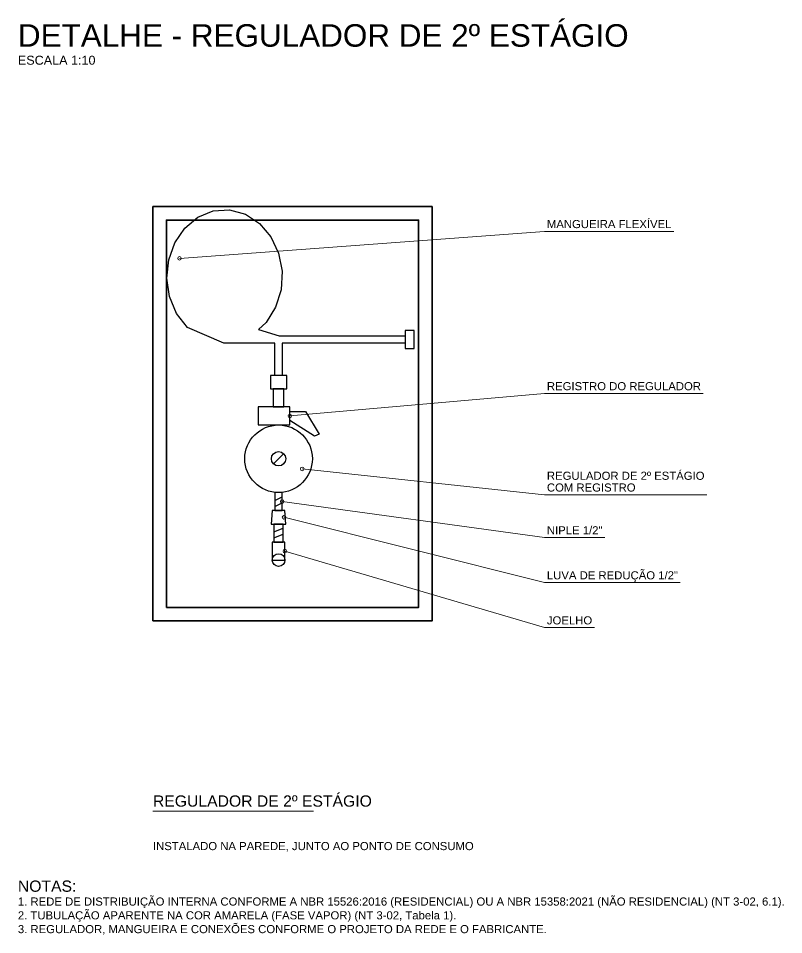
# Model space of a CAD drawing. Header units: metres. Extents: x -2 to 241, y -44 to 80.
# Drawn here: x 236.001 to 237.701, y 7.603 to 9.638 of the extents above; entities that cross this region are included whole.
import ezdxf
from ezdxf.enums import TextEntityAlignment as Align

# ---------------------------------------------------------------- set-up
doc = ezdxf.new("R2010")
doc.units = ezdxf.units.M
doc.header["$LTSCALE"] = 0.1
for name, color, linetype, lineweight in [('DETALHE', 7, 'Continuous', 35), ('DETALHE_AUX', 8, 'Continuous', 13), ('DETALHE_GLP', 30, 'Continuous', 25), ('DETALHE_TEXTO', 7, 'Continuous', 13)]:
    doc.layers.add(name, color=color, linetype=linetype, lineweight=lineweight)
doc.styles.add('COSCIP-TEXTO', font='arial.ttf')

msp = doc.modelspace()

# ---------------------------------------------------------------- linework, layer by layer
at = {"layer": 'DETALHE'}
for points in [[(236.3, 8.3), (236.92, 8.3), (236.92, 9.22), (236.3, 9.22)], [(236.33, 8.33), (236.89, 8.33), (236.89, 9.19), (236.33, 9.19)]]:
    msp.add_lwpolyline(points, close=True, dxfattribs=at)
at = {"layer": 'DETALHE_AUX'}
for p, q in [((236.359, 9.105), (237.17, 9.165)), ((237.17, 9.165), (237.4567, 9.165)), ((236.604, 8.755), (237.17, 8.805)), ((237.17, 8.805), (237.5223, 8.805)), ((236.6315, 8.6375), (237.17, 8.58)), ((237.17, 8.58), (237.5301, 8.58)), ((236.587, 8.565), (237.17, 8.485)), ((236.591, 8.53), (237.17, 8.385)), ((237.17, 8.485), (237.3035, 8.485)), ((236.593, 8.455), (237.17, 8.285)), ((237.17, 8.385), (237.4712, 8.385)), ((237.17, 8.285), (237.2806, 8.285)), ((236.3, 7.8775), (236.6565, 7.8775))]:
    msp.add_line(p, q, dxfattribs=at)
for centre in [(236.359, 9.105), (236.604, 8.755), (236.6315, 8.6375), (236.587, 8.565), (236.591, 8.53), (236.593, 8.455)]:
    msp.add_circle(centre, 0.004, dxfattribs=at)
at = {"layer": 'DETALHE_GLP'}
for p, q in [((236.568, 8.649), (236.59, 8.671)), ((236.571, 8.5677), (236.587, 8.5757)), ((236.571, 8.5543), (236.587, 8.5623)), ((236.5685, 8.4977), (236.5895, 8.5057)), ((236.5685, 8.4843), (236.5895, 8.4923))]:
    msp.add_line(p, q, dxfattribs=at)
for points in [[(236.571, 8.917), (236.4574, 8.917), (236.3768, 8.9512), (236.3524, 8.9829), (236.337, 9.0201), (236.331, 9.0607), (236.3349, 9.1017), (236.3485, 9.1398), (236.3707, 9.1723), (236.4, 9.1964), (236.4341, 9.2103), (236.4703, 9.2125), (236.5055, 9.203), (236.5369, 9.1825), (236.562, 9.153), (236.579, 9.1166), (236.5867, 9.0764), (236.5845, 9.0353), (236.5725, 8.9964), (236.5517, 8.9628), (236.5347, 8.9472), (236.5802, 8.933), (236.86, 8.933), (236.86, 8.917), (236.587, 8.917), (236.587, 8.845), (236.571, 8.845), (236.571, 8.917)], [(236.86, 8.905), (236.88, 8.905), (236.88, 8.945), (236.86, 8.945)], [(236.561, 8.815), (236.597, 8.815), (236.597, 8.845), (236.561, 8.845)], [(236.567, 8.775), (236.591, 8.775), (236.591, 8.815), (236.567, 8.815)], [(236.534, 8.735), (236.604, 8.735), (236.604, 8.775), (236.534, 8.775)], [(236.571, 8.545), (236.587, 8.545), (236.587, 8.585), (236.571, 8.585)], [(236.5625, 8.515), (236.5955, 8.515), (236.593, 8.545), (236.565, 8.545)], [(236.5685, 8.475), (236.5895, 8.475), (236.5895, 8.515), (236.5685, 8.515)], [(236.565, 8.435), (236.593, 8.435), (236.593, 8.475), (236.565, 8.475)]]:
    msp.add_lwpolyline(points, close=True, dxfattribs=at)
msp.add_lwpolyline([(236.604, 8.765), (236.639, 8.765), (236.669, 8.715), (236.659, 8.71), (236.604, 8.745)], dxfattribs=at)
for centre, radius in [((236.579, 8.66), 0.075), ((236.579, 8.66), 0.016), ((236.579, 8.435), 0.014)]:
    msp.add_circle(centre, radius, dxfattribs=at)

# ---------------------------------------------------------------- texts
at = {"layer": 'DETALHE_TEXTO', "style": 'COSCIP-TEXTO'}
for s, height, p in [('DETALHE - REGULADOR DE 2º ESTÁGIO', 0.05, (236, 9.6)), ('MANGUEIRA FLEXÍVEL', 0.018, (237.175, 9.1812)), ('REGISTRO DO REGULADOR', 0.018, (237.175, 8.8212)), ('REGULADOR DE 2º ESTÁGIO', 0.018, (237.175, 8.6223)), ('COM REGISTRO', 0.018, (237.175, 8.5962)), ('NIPLE 1/2"', 0.018, (237.175, 8.5012)), ('LUVA DE REDUÇÃO 1/2"', 0.018, (237.175, 8.4012)), ('JOELHO', 0.018, (237.175, 8.3012)), ('REGULADOR DE 2º ESTÁGIO', 0.025, (236.3, 7.9)), ('INSTALADO NA PAREDE, JUNTO AO PONTO DE CONSUMO', 0.018, (236.3, 7.8)), ('NOTAS:', 0.025, (236, 7.711)), ('1. REDE DE DISTRIBUIÇÃO INTERNA CONFORME A NBR 15526:2016 (RESIDENCIAL) OU A NBR 15358:2021 (NÃO RESIDENCIAL) (NT 3-02, 6.1).', 0.018, (236, 7.6768)), ('2. TUBULAÇÃO APARENTE NA COR AMARELA (FASE VAPOR) (NT 3-02, Tabela 1).', 0.018, (236, 7.6462)), ('3. REGULADOR, MANGUEIRA E CONEXÕES CONFORME O PROJETO DA REDE E O FABRICANTE.', 0.018, (236, 7.6156))]:
    msp.add_text(s, height=height, dxfattribs=at).set_placement(p, align=Align.MIDDLE_LEFT)
at = {"layer": 'DETALHE_TEXTO', "color": 8, "style": 'COSCIP-TEXTO'}
msp.add_text('ESCALA 1:10', height=0.02, dxfattribs=at).set_placement((236, 9.545), align=Align.MIDDLE_LEFT)

doc.saveas('drawing.dxf')
